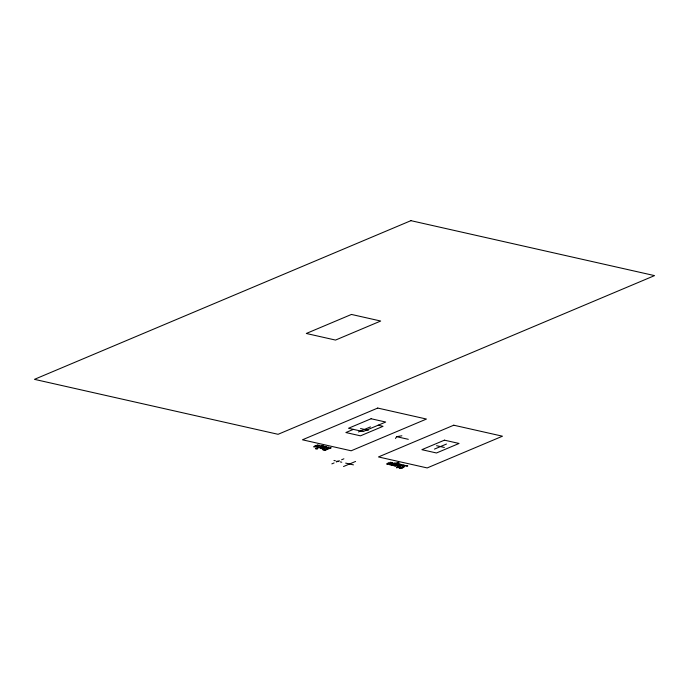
<?xml version="1.0" encoding="UTF-8"?>
<svg xmlns="http://www.w3.org/2000/svg" width="689" height="689" viewBox="0 0 689 689"><rect width="100%" height="100%" fill="white"/><g stroke="black" fill="none" stroke-linecap="round" stroke-linejoin="round"><path stroke-width="1.03" d="M395.486 438.497L396.614 436.68L401.876 435.801M353.379 429.368L345.852 432.537L360.468 435.836L383.058 426.31L378.183 425.216M358.426 431.969L370.475 426.887M331.84 463.886L334.096 462.939M336.353 461.983L339.367 460.717M341.623 459.761L343.889 458.814M343.535 466.522L355.576 461.449M434.44 449.107L446.489 444.035M360.554 428.549L368.348 430.306M396.614 436.68L408.31 439.315M436.568 445.697L444.362 447.454M333.967 460.467L335.422 460.803M336.887 461.13L338.833 461.57M340.297 461.897L341.761 462.224M345.654 463.111L353.457 464.868M403.9 467.056L402.35 468.098L399.542 468.184A9.56 2.67 -14.1 0 1 398.991 467.943L402.41 467.745L402.6 466.375L404.727 465.523L407.793 465.893L406.941 466.255A6.537 1.826 -14.1 0 0 405.476 465.773L403.625 466.264L403.9 467.056M323.02 449.805L324.726 450.494L331.202 447.764L327.292 448.72L329.023 447.273L328.377 447.127L326.508 448.703L323.02 449.805M389.965 464.808L392.274 464.989L391.481 465.342L391.972 465.454L398.974 462.508L398.414 462.379C395.839 463.671 392.308 462.474 389.965 464.808M318.68 445.499L317.758 446.162L315.502 445.654L313.555 446.825L316.423 446.963L319.662 445.352L317.026 445.111L318.68 445.499M391.602 462.715L390.68 463.378L388.424 462.87L386.477 464.041L389.354 464.179L392.592 462.569L389.948 462.328L391.602 462.715M400.102 464.171L398.552 465.015L394.668 465.48L396.408 465.807L395.624 466.134A6.752 1.886 -14.1 0 1 394.53 466.074L393.66 465.635L397.984 463.594L398.44 463.912A2.704 0.758 -14.1 0 1 399.689 463.921L400.102 464.171M326.035 447.066L322.099 448.927L322.659 449.056L327.034 446.842L324.76 446.834L325.535 446.489L325.036 446.377L320.066 448.47L326.035 447.066M398.242 466.264L404.159 464.989L396.606 467.814L399.431 466.634L397.208 466.625A1.567 0.439 -14.1 0 1 397.372 466.272L402.135 464.532L398.242 466.264M390.99 464.619C396.287 465.213 396.244 461.32 390.99 464.619M314.52 446.558L317.095 446.438L315.398 446.059L314.52 446.558M387.451 463.775L390.017 463.663L388.329 463.275L387.451 463.775M324.2 449.512L324.907 450.046L327.042 449.15L324.2 449.512M399.077 464.395L396.287 464.679L399.077 464.395M410.92 220.661L34.45 379.346L278.08 434.303L654.55 275.617L410.92 220.661M351.459 314.442L306.286 333.476L335.526 340.073L380.698 321.031L351.459 314.442M377.736 408.06L302.445 439.797L351.166 450.787L426.465 419.05L377.736 408.06M371.095 418.748L348.505 428.265L363.12 431.564L385.711 422.038L371.095 418.748M321.401 445.55L320.686 445.861L321.642 446.076L315.364 448.72L316.88 449.056L317.586 448.763L316.639 448.548L322.202 446.196L323.976 446.136L321.401 445.55M453.75 425.208L378.459 456.945L427.18 467.934L502.479 436.197L453.75 425.208M444.448 440.168L421.866 449.684L436.481 452.983L459.072 443.458L444.448 440.168"/></g></svg>
